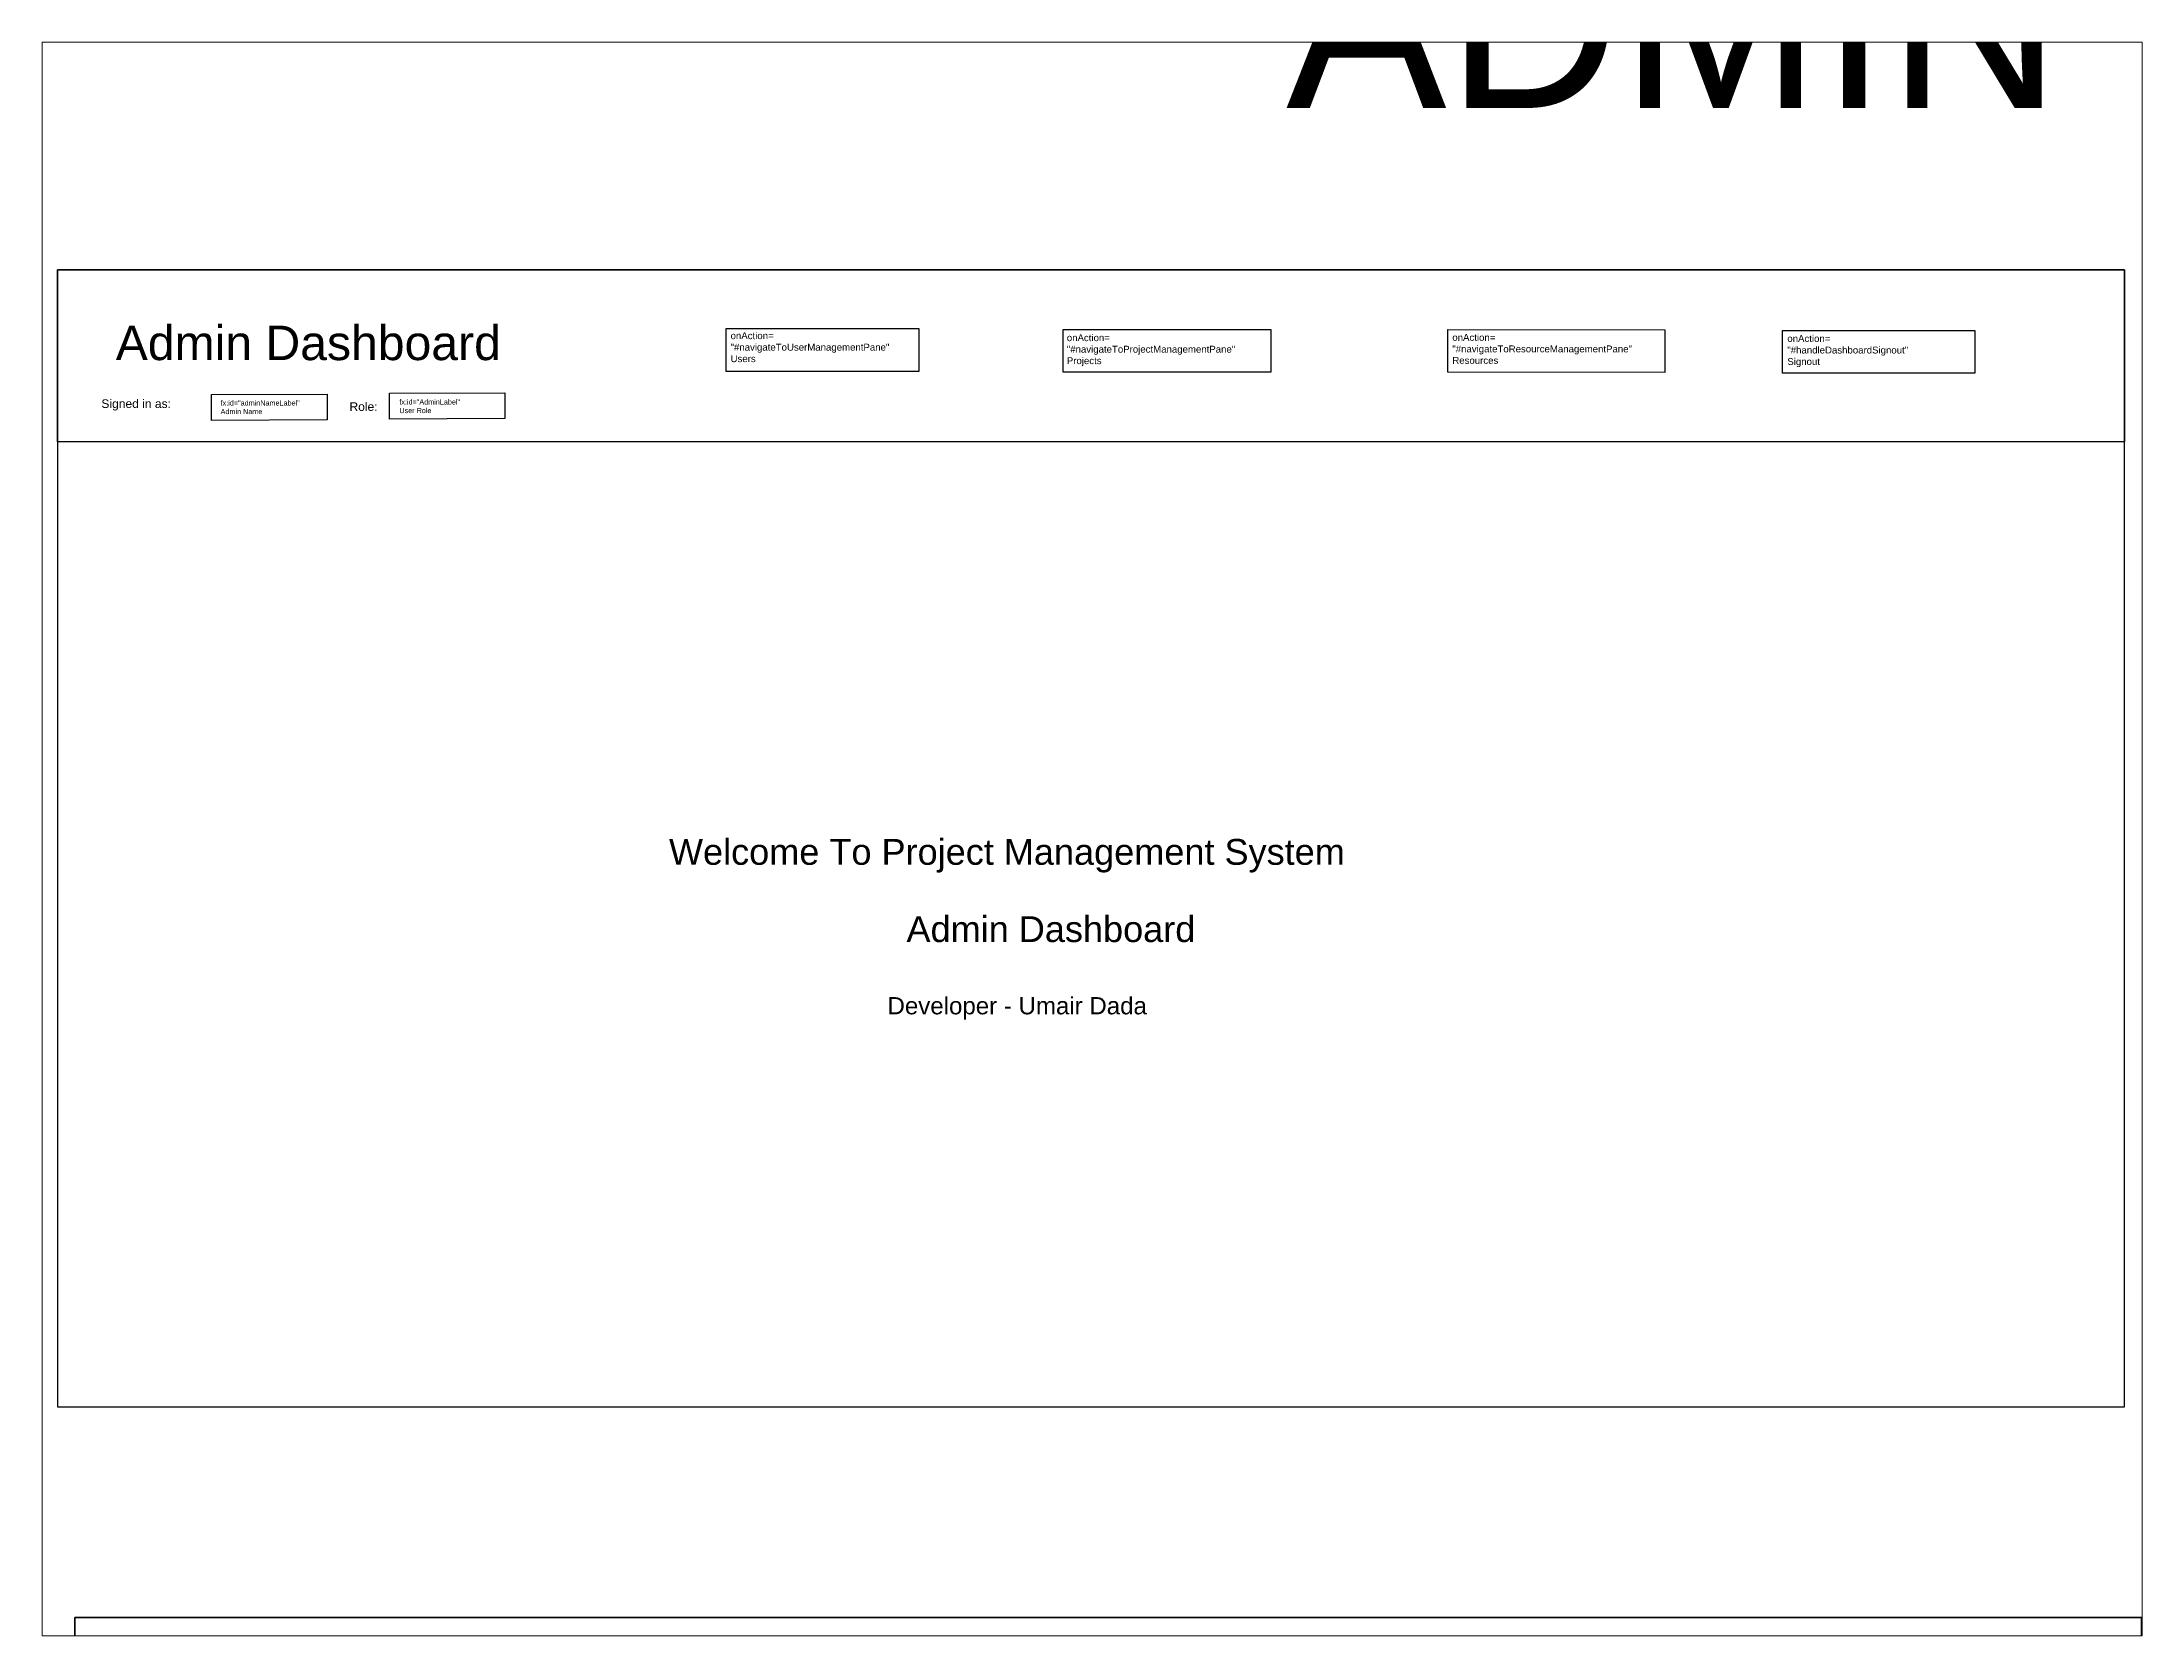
# Paper-space layout 'AdminDashboard.fxml' of a CAD drawing. Header units: millimetres. Extents: x 26 to 231, y 20 to 176.
# The model-space entities are those that its viewports show. They can reach past a viewport. Long polylines and large blocks are cut down to what shows.
import ezdxf

# ---------------------------------------------------------------- set-up
doc = ezdxf.new("R2010")
doc.units = ezdxf.units.MM
doc.styles.add('Arial_3', font='', dxfattribs={"height": 3})
doc.styles.get('Arial_3').set_extended_font_data('Arial')

msp = doc.modelspace()

# ---------------------------------------------------------------- linework, layer by layer
for points in [[(1025.477, 1067.782), (2225.477, 1067.782), (2225.477, 1727.782), (1025.477, 1727.782)], [(1025.477, 1727.782), (2225.477, 1727.782), (2225.477, 1627.782), (1025.477, 1627.782)], [(1413.705, 1693.584), (1525.399, 1693.584), (1525.399, 1668.779), (1413.705, 1668.779)], [(1609.223, 1693.017), (1729.962, 1693.017), (1729.962, 1668.213), (1609.223, 1668.213)], [(1832.646, 1693.017), (1958.699, 1692.944), (1958.699, 1668.14), (1832.646, 1668.213)], [(2026.926, 1692.478), (2138.62, 1692.478), (2138.62, 1667.673), (2026.926, 1667.673)], [(1114.856, 1655.267), (1181.901, 1655.622), (1181.901, 1640.685), (1114.856, 1640.331)], [(1218.079, 1656.03), (1285.124, 1656.385), (1285.124, 1641.448), (1218.079, 1641.094)], [(1035.472, 285.442), (2235.472, 285.442), (2235.472, 945.442), (1035.472, 945.442)], [(1035.472, 945.442), (2235.472, 945.442), (2235.472, 845.442), (1035.472, 845.442)]]:
    msp.add_lwpolyline(points, close=True)

# ---------------------------------------------------------------- texts
at = {"color": 1, "attachment_point": 1, "style": 'Arial_3'}
for s, width, insert, char_height in [('{\\fArial Unicode MS|b0|i0|c0|p2;ADMIN DASHBOARD}', 1394.49432, (1738.757, 1921.639), 100), ('Admin Dashboard', 229.38065, (1518.326, 1352.536), 15)]:
    msp.add_mtext_dynamic_manual_height_columns(s, width=width, gutter_width=15, heights=[0], dxfattribs=dict(at, insert=insert, char_height=char_height))
at = {"attachment_point": 1, "style": 'Arial_3'}
for s, width, insert, char_height in [('Admin Dashboard', 266.49934, (1059.198, 1695.294), 20), ('onAction=^J"#navigateToUserManagementPane"^JUsers', 52.08861, (1416.192, 1691.459), 4), ('onAction=^J"#navigateToProjectManagementPane"^JProjects', 52.08861, (1611.426, 1690.294), 4), ('onAction=^J"#navigateToResourceManagementPane"^JResources', 52.08861, (1835.251, 1690.453), 4), ('onAction=^J"#handleDashboardSignout"^JSignout', 52.08861, (2029.771, 1689.801), 4), ('Signed in as:', 63.99247, (1050.863, 1652.521), 5), ('fx:id="adminNameLabel"^JAdmin Name', 52.08861, (1120.081, 1651.949), 3), ('Role:', 63.99247, (1194.918, 1650.805), 5), ('fx:id="AdminLabel"^JUser Role', 52.08861, (1223.877, 1652.521), 3), ('Welcome To Project Management System', 510.73083, (1380.416, 1397.371), 15), ('Developer - Umair Dada', 227.85361, (1507.308, 1305.571), 10)]:
    msp.add_mtext_dynamic_manual_height_columns(s, width=width, gutter_width=15, heights=[0], dxfattribs=dict(at, insert=insert, char_height=char_height))

psp = doc.layouts.new('AdminDashboard.fxml')

# ---------------------------------------------------------------- viewports
at = {"layer": '0'}
psp.add_viewport(center=(128.5, 97.5), size=(205.6, 156), view_center_point=(1626.039, 1397.341), view_height=925.15688, dxfattribs=at)

doc.saveas('drawing.dxf')
